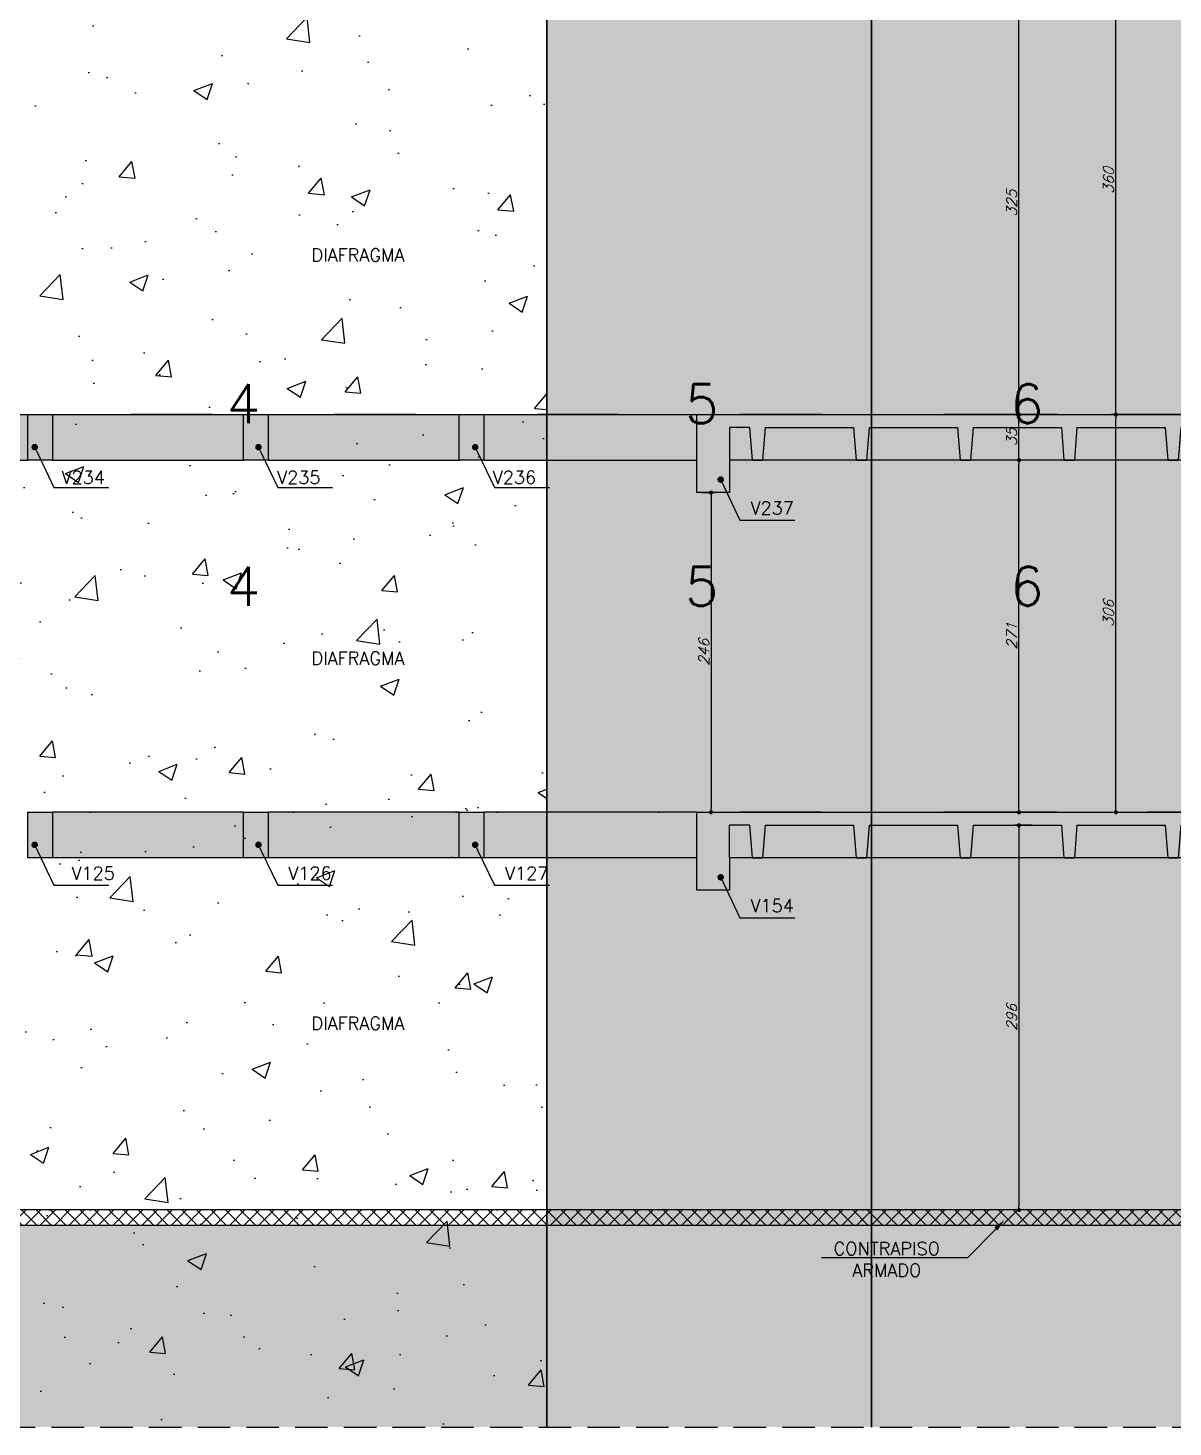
# Model space of a CAD drawing. Header units: millimetres. Extents: x 0 to 8720, y 0 to 4500.
# Drawn here: x 1322 to 2203, y 2375 to 3451 of the extents above; entities that cross this region are included whole.
import ezdxf
from ezdxf import colors
from ezdxf.entities.mleader import LeaderData, LeaderLine
from ezdxf.math import Vec2, Vec3

# ---------------------------------------------------------------- set-up
doc = ezdxf.new("R2010")
doc.units = ezdxf.units.MM
doc.header["$LTSCALE"] = 50
doc.linetypes.add('DASHED', pattern=[0.75, 0.5, -0.25])
doc.linetypes.add('DIVIDE2', pattern=[0.625, 0.25, -0.125, 0, -0.125, 0, -0.125])
for name, color, linetype in [('F-AUX', 2, 'Continuous'), ('F-AUX-DET', 2, 'Continuous'), ('F-AUX-RED', 1, 'Continuous'), ('F-CORTE', 4, 'Continuous'), ('F-COTAS', 106, 'Continuous'), ('F-CPC', 1, 'DASHED'), ('F-EIXOS-DET', 1, 'Continuous'), ('F-FUNDAÇÃO-VISTA', 253, 'Continuous'), ('F-MURETA OBRA', 4, 'Continuous'), ('F-PERFIL VISTA', 252, 'Continuous'), ('F-SOLIDO-CORTE', 71, 'Continuous'), ('F-TEXTO-YELLOW', 2, 'Continuous'), ('F-VISTA', 2, 'Continuous'), ('F-VISTA SÓLIDO', 254, 'Continuous'), ('F-VISTA SÓLIDO 3', 252, 'Continuous')]:
    doc.layers.add(name, color=color, linetype=linetype)
doc.styles.add('CP-TEXT-INCL', font='simplex.shx', dxfattribs={"oblique": 20})
doc.styles.add('MCP', font='simplex.shx')
doc.styles.get("Standard").update_dxf_attribs({"font": 'txt.shx'})
doc.dimstyles.new('CP-COTAS-50', dxfattribs={"dimscale": 0.64, "dimtxt": 12.5, "dimasz": 5, "dimexe": 5, "dimexo": 5, "dimgap": 2.5, "dimtad": 1, "dimdec": 1, "dimdsep": 46, "dimtxsty": 'CP-TEXT-INCL', "dimblk1": 'DOT', "dimblk2": 'DOT', "dimsah": 1, "dimcen": 9, "dimclrd": 256, "dimclre": 256, "dimclrt": 256, "dimadec": 0, "dimazin": 0, "dimtfac": 1, "dimtdec": 1, "dimtmove": 2, "dimatfit": 3, "dimldrblk": 'DOT', "dimfxl": 5, "dimtolj": 1, "dimarcsym": 0})

# ---------------------------------------------------------------- blocks, each defined once
blk = doc.blocks.new('_DOT')
at = {"color": 0, "linetype": 'ByBlock'}
blk.add_line((-0.5, 0), (-1, 0), dxfattribs=at)
at = {"color": 0, "linetype": 'ByBlock', "const_width": 0.5}
blk.add_lwpolyline([(-0.25, 0, 1), (0.25, 0, 1)], format="xyb", close=True, dxfattribs=at)
blk = doc.blocks.new('A$Cba39174f')
at = {"layer": 'F-CORTE'}
for points in [[(11039.1, -4045.2), (11119.1, -4045.2)], [(11039.1, -4055.2), (11041.1, -4080.2), (11049.1, -4080.2)], [(11051.1, -4055.2), (11049.1, -4080.2), (11049.1, -4080.2)], [(11051.1, -4055.2), (11119.1, -4055.2)]]:
    blk.add_lwpolyline(points, dxfattribs=at)
blk = doc.blocks.new('*D29')
at = {"layer": 'F-COTAS', "lineweight": -2, "transparency": 16777216}
for p, q in [((2159.2, 2851.2), (2159.2, 3150.8)), ((2160.5, 3154), (2162.4, 3154)), ((2154.3, 2848), (2162.4, 2848))]:
    blk.add_line(p, q, dxfattribs=at)
at = {"layer": 'F-COTAS', "lineweight": -2, "transparency": 16777216, "xscale": 3.2, "yscale": 3.2, "zscale": 3.2}
for p, rotation in [((2159.2, 3154), 90), ((2159.2, 2848), 270)]:
    blk.add_blockref('_DOT', p, dxfattribs=dict(at, rotation=rotation))
at = {"layer": 'F-COTAS', "transparency": 16777216, "insert": (2153.6, 3001), "char_height": 8, "attachment_point": 5, "rotation": 90, "style": 'CP-TEXT-INCL'}
blk.add_mtext('\\A1;306', dxfattribs=at)
blk = doc.blocks.new('*D30')
at = {"layer": 'F-COTAS', "lineweight": -2, "transparency": 16777216}
for p, q in [((2114.1, 3119), (2081.5, 3119)), ((2084.7, 2851.2), (2084.7, 3115.8)), ((2114.1, 2848), (2081.5, 2848))]:
    blk.add_line(p, q, dxfattribs=at)
at = {"layer": 'F-COTAS', "lineweight": -2, "transparency": 16777216, "xscale": 3.2, "yscale": 3.2, "zscale": 3.2}
for p, rotation in [((2084.7, 3119), 90), ((2084.7, 2848), 270)]:
    blk.add_blockref('_DOT', p, dxfattribs=dict(at, rotation=rotation))
at = {"layer": 'F-COTAS', "transparency": 16777216, "insert": (2079.1, 2983.5), "char_height": 8, "attachment_point": 5, "rotation": 90, "style": 'CP-TEXT-INCL'}
blk.add_mtext('\\A1;271', dxfattribs=at)
blk = doc.blocks.new('*D31')
at = {"layer": 'F-COTAS', "lineweight": -2, "transparency": 16777216}
for p, q in [((2111.5, 3154), (2081.5, 3154)), ((2084.7, 3122.2), (2084.7, 3150.8)), ((2116.1, 3119), (2081.5, 3119))]:
    blk.add_line(p, q, dxfattribs=at)
at = {"layer": 'F-COTAS', "lineweight": -2, "transparency": 16777216, "xscale": 3.2, "yscale": 3.2, "zscale": 3.2}
for p, rotation in [((2084.7, 3154), 90), ((2084.7, 3119), 270)]:
    blk.add_blockref('_DOT', p, dxfattribs=dict(at, rotation=rotation))
at = {"layer": 'F-COTAS', "transparency": 16777216, "insert": (2079.1, 3136.5), "char_height": 8, "attachment_point": 5, "rotation": 90, "style": 'CP-TEXT-INCL'}
blk.add_mtext('\\A1;35', dxfattribs=at)
blk = doc.blocks.new('*D32')
at = {"layer": 'F-COTAS', "lineweight": -2, "transparency": 16777216}
for p, q in [((2186.5, 3514), (2156, 3514)), ((2159.2, 3157.2), (2159.2, 3510.8)), ((2186.5, 3154), (2156, 3154))]:
    blk.add_line(p, q, dxfattribs=at)
at = {"layer": 'F-COTAS', "lineweight": -2, "transparency": 16777216, "xscale": 3.2, "yscale": 3.2, "zscale": 3.2}
for p, rotation in [((2159.2, 3514), 90), ((2159.2, 3154), 270)]:
    blk.add_blockref('_DOT', p, dxfattribs=dict(at, rotation=rotation))
at = {"layer": 'F-COTAS', "transparency": 16777216, "insert": (2153.6, 3334), "char_height": 8, "attachment_point": 5, "rotation": 90, "style": 'CP-TEXT-INCL'}
blk.add_mtext('\\A1;360', dxfattribs=at)
blk = doc.blocks.new('*D34')
at = {"layer": 'F-COTAS', "lineweight": -2, "transparency": 16777216}
for p, q in [((2114.1, 3479), (2081.5, 3479)), ((2084.7, 3157.2), (2084.7, 3475.8)), ((2114.1, 3154), (2081.5, 3154))]:
    blk.add_line(p, q, dxfattribs=at)
at = {"layer": 'F-COTAS', "lineweight": -2, "transparency": 16777216, "xscale": 3.2, "yscale": 3.2, "zscale": 3.2}
for p, rotation in [((2084.7, 3479), 90), ((2084.7, 3154), 270)]:
    blk.add_blockref('_DOT', p, dxfattribs=dict(at, rotation=rotation))
at = {"layer": 'F-COTAS', "transparency": 16777216, "insert": (2079.1, 3316.5), "char_height": 8, "attachment_point": 5, "rotation": 90, "style": 'CP-TEXT-INCL'}
blk.add_mtext('\\A1;325', dxfattribs=at)
blk = doc.blocks.new('*D89')
at = {"layer": 'F-COTAS', "lineweight": -2, "transparency": 16777216}
for p, q in [((1840, 3094), (1850.9, 3094)), ((1847.7, 3090.8), (1847.7, 2851.2)), ((1840, 2848), (1850.9, 2848))]:
    blk.add_line(p, q, dxfattribs=at)
at = {"layer": 'F-COTAS', "lineweight": -2, "transparency": 16777216, "xscale": 3.2, "yscale": 3.2, "zscale": 3.2}
for p, rotation in [((1847.7, 3094), 90), ((1847.7, 2848), 270)]:
    blk.add_blockref('_DOT', p, dxfattribs=dict(at, rotation=rotation))
at = {"layer": 'F-COTAS', "transparency": 16777216, "insert": (1842.1, 2971), "char_height": 8, "attachment_point": 5, "rotation": 90, "style": 'CP-TEXT-INCL'}
blk.add_mtext('\\A1;246', dxfattribs=at)
blk = doc.blocks.new('*D152')
at = {"layer": 'F-COTAS', "lineweight": -2, "transparency": 16777216}
for p, q in [((2094.4, 2838), (2081.5, 2838)), ((2084.7, 2834.8), (2084.7, 2545.2)), ((2094.4, 2542), (2081.5, 2542))]:
    blk.add_line(p, q, dxfattribs=at)
at = {"layer": 'F-COTAS', "lineweight": -2, "transparency": 16777216, "xscale": 3.2, "yscale": 3.2, "zscale": 3.2}
for p, rotation in [((2084.7, 2838), 90), ((2084.7, 2542), 270)]:
    blk.add_blockref('_DOT', p, dxfattribs=dict(at, rotation=rotation))
at = {"layer": 'F-COTAS', "transparency": 16777216, "insert": (2079.1, 2690), "char_height": 8, "attachment_point": 5, "rotation": 90, "style": 'CP-TEXT-INCL'}
blk.add_mtext('\\A1;296', dxfattribs=at)

msp = doc.modelspace()

# ---------------------------------------------------------------- hatches: boundary and pattern name
at = {"layer": 'F-AUX-DET'}
h = msp.add_hatch(dxfattribs=at)
h.set_pattern_fill('ANGLE', color=252)
h.set_pattern_definition([(0, (0, 0), (0, 6.985), [5.08, -1.905]), (90, (0, 0), (-6.985, 4e-16), [5.08, -1.905])])
h.paths.add_polyline_path([(5698.47, 2488.12), (5791.56, 2488.12), (5791.56, 2519.79), (5698.47, 2519.79)], flags=9)
h.paths.add_polyline_path([(1936.37, 2488.12), (2029.46, 2488.12), (2029.46, 2519.79), (1936.37, 2519.79)], flags=9)
h.paths.add_polyline_path([(2659.61, 2488.91), (2768.42, 2488.91), (2768.42, 2520.58), (2659.61, 2520.58)], flags=9)
h.paths.add_polyline_path([(6080.85, 2678.2), (6162.99, 2678.2), (6162.99, 2693.2), (6080.85, 2693.2)], flags=9)
h.paths.add_polyline_path([(6921.04, 2678.2), (7003.19, 2678.2), (7003.19, 2693.2), (6921.04, 2693.2)], flags=9)
h.paths.add_polyline_path([(6905.63, 2793.64), (6945.86, 2793.64), (6945.86, 2808.64), (6905.63, 2808.64)], flags=9)
h.paths.add_polyline_path([(6742.29, 2793.64), (6782.53, 2793.64), (6782.53, 2808.64), (6742.29, 2808.64)], flags=9)
h.paths.add_polyline_path([(6578.96, 2793.64), (6619.2, 2793.64), (6619.2, 2808.64), (6578.96, 2808.64)], flags=9)
h.paths.add_polyline_path([(6400.48, 2768.64), (6440.72, 2768.64), (6440.72, 2783.64), (6400.48, 2783.64)], flags=9)
h.paths.add_polyline_path([(6088.97, 2793.64), (6129.21, 2793.64), (6129.21, 2808.64), (6088.97, 2808.64)], flags=9)
h.paths.add_polyline_path([(6252.3, 2793.64), (6289.68, 2793.64), (6289.68, 2808.64), (6252.3, 2808.64)], flags=9)
h.paths.add_polyline_path([(5876.98, 2768.64), (5917.22, 2768.64), (5917.22, 2783.64), (5876.98, 2783.64)], flags=9)
h.paths.add_polyline_path([(5598.87, 2793.64), (5639.11, 2793.64), (5639.11, 2808.64), (5598.87, 2808.64)], flags=9)
h.paths.add_polyline_path([(5762.3, 2793.64), (5802.54, 2793.64), (5802.54, 2808.64), (5762.3, 2808.64)], flags=9)
h.paths.add_polyline_path([(5435.64, 2793.64), (5476.36, 2793.64), (5476.36, 2808.64), (5435.64, 2808.64)], flags=9)
h.paths.add_polyline_path([(5272.31, 2793.64), (5312.55, 2793.64), (5312.55, 2808.64), (5272.31, 2808.64)], flags=9)
h.paths.add_polyline_path([(5108.98, 2768.64), (5146.36, 2768.64), (5146.36, 2783.64), (5108.98, 2783.64)], flags=9)
h = msp.add_hatch(dxfattribs=at)
h.set_pattern_fill('EARTH', color=252, scale=5, angle=45)
h.set_pattern_definition([(45, (140, -3746.03), (0, 44.90128), [31.75, -31.75]), (45, (131.58, -3737.61), (0, 44.90128), [31.75, -31.75]), (45, (123.162, -3729.19), (0, 44.90128), [31.75, -31.75]), (135, (123.162, -3723.58), (-44.90128, 0), [31.75, -31.75]), (135, (131.58, -3715.16), (-44.90128, 0), [31.75, -31.75]), (135, (140, -3706.74), (-44.90128, 0), [31.75, -31.75])])
edge = h.paths.add_edge_path(flags=17)
edge.add_arc((3056.46, 2474.7), 10.99, 305, 415)
edge.add_arc((3053.46, 2496.98), 16.21, 305, 415)
edge.add_arc((3055.13, 2521.16), 13.3, 305, 401.62752)
edge.add_line((3065.08, 2529.99), (2969.98, 2529.99))
edge.add_line((2969.98, 2529.99), (2969.98, 2494.99))
edge.add_line((2969.98, 2494.99), (2950.98, 2494.99))
edge.add_line((2950.98, 2494.99), (2950.98, 2529.99))
edge.add_line((2950.98, 2529.99), (2829.01, 2529.99))
edge.add_arc((2839.24, 2524.12), 11.8, 150.11954, 235)
edge.add_arc((2837.88, 2506.73), 9.43, 125, 235)
edge.add_arc((2838.65, 2490.17), 10.78, 125, 235)
edge.add_arc((2841.56, 2468.35), 15.85, 125, 235)
edge.add_arc((2838.15, 2447.25), 9.91, 125, 235)
edge.add_arc((2841.75, 2425.89), 16.17, 125, 235)
edge.add_arc((2841.95, 2418.06), 10.92, 209.70053, 319.70053)
edge.add_arc((2861.33, 2418.73), 13.49, 215, 325)
edge.add_arc((2884.6, 2419.56), 14.92, 215, 325)
edge.add_arc((2907.77, 2418.65), 13.35, 215, 325)
edge.add_arc((2930.56, 2419.3), 14.47, 215, 325)
edge.add_arc((2952.34, 2417.95), 12.12, 215, 325)
edge.add_arc((2969.57, 2416.11), 8.92, 215, 325)
edge.add_arc((2985.02, 2416.69), 9.93, 215, 325)
edge.add_arc((2999.87, 2415.7), 8.2, 215, 325)
edge.add_arc((3017.76, 2418.82), 13.64, 215, 325)
edge.add_arc((3039.32, 2418.27), 12.68, 215, 325)
edge.add_arc((3052.32, 2421.16), 10.49, 255.57323, 365.57323)
edge.add_arc((3057.49, 2429.7), 9.19, 305, 415)
edge.add_arc((3058.03, 2443.99), 8.25, 305, 415)
edge.add_arc((3057.53, 2458.22), 9.13, 305, 415)
h.paths.add_polyline_path([(5698.47, 2488.12), (5791.56, 2488.12), (5791.56, 2519.79), (5698.47, 2519.79)], flags=16)
h.paths.add_polyline_path([(1936.37, 2488.12), (2029.46, 2488.12), (2029.46, 2519.79), (1936.37, 2519.79)], flags=16)
h.paths.add_polyline_path([(2659.61, 2488.91), (2768.42, 2488.91), (2768.42, 2520.58), (2659.61, 2520.58)], flags=16)
h.paths.add_polyline_path([(2887.82, 2481.9), (2916.15, 2481.9), (2916.15, 2496.9), (2887.82, 2496.9)], flags=16)
h.paths.add_polyline_path([(4134.28, 2521.99), (4163.28, 2521.99), (4163.28, 2481.99), (4134.28, 2481.99)], flags=16)
edge = h.paths.add_edge_path()
edge.add_line((7020.78, 2529.99), (3065.08, 2529.99))
edge.add_arc((3055.13, 2521.16), 13.3, -55, 41.62752, ccw=False)
edge.add_arc((3053.46, 2496.98), 16.21, -55, 55, ccw=False)
edge.add_arc((3056.46, 2474.7), 10.99, -55, 55, ccw=False)
edge.add_arc((3057.53, 2458.22), 9.13, -55, 55, ccw=False)
edge.add_arc((3058.03, 2443.99), 8.25, -55, 55, ccw=False)
edge.add_arc((3057.49, 2429.7), 9.19, -55, 55, ccw=False)
edge.add_arc((3052.32, 2421.16), 10.49, -104.42677, 5.57323, ccw=False)
edge.add_arc((3039.32, 2418.27), 12.68, 215, 325, ccw=False)
edge.add_arc((3017.76, 2418.82), 13.64, 215, 325, ccw=False)
edge.add_arc((2999.87, 2415.7), 8.2, 215, 325, ccw=False)
edge.add_arc((2985.02, 2416.69), 9.93, 215, 325, ccw=False)
edge.add_arc((2969.57, 2416.11), 8.92, 215, 325, ccw=False)
edge.add_arc((2952.34, 2417.95), 12.12, 215, 325, ccw=False)
edge.add_arc((2930.56, 2419.3), 14.47, 215, 325, ccw=False)
edge.add_arc((2907.77, 2418.65), 13.35, 215, 325, ccw=False)
edge.add_arc((2884.6, 2419.56), 14.92, 215, 325, ccw=False)
edge.add_arc((2861.33, 2418.73), 13.49, 215, 325, ccw=False)
edge.add_arc((2841.95, 2418.06), 10.92, 209.70053, 319.70053, ccw=False)
edge.add_arc((2841.75, 2425.89), 16.17, 125, 235, ccw=False)
edge.add_arc((2838.15, 2447.25), 9.91, 125, 235, ccw=False)
edge.add_arc((2841.56, 2468.35), 15.85, 125, 235, ccw=False)
edge.add_arc((2838.65, 2490.17), 10.78, 125, 235, ccw=False)
edge.add_arc((2837.88, 2506.73), 9.43, 125, 235, ccw=False)
edge.add_arc((2839.24, 2524.12), 11.8, 150.11954, 235, ccw=False)
edge.add_line((2829.01, 2529.99), (429.84, 2529.99))
edge.add_line((429.84, 2529.99), (429.84, 2374.99))
edge.add_line((429.84, 2374.99), (7020.78, 2374.99))
edge.add_line((7020.78, 2374.99), (7020.78, 2529.99))
at = {"layer": 'F-AUX-RED'}
h = msp.add_hatch(dxfattribs=at)
h.set_pattern_fill('ANSI37', color=256, scale=2.5)
h.set_pattern_definition([(45, (140, -3746.029), (-5.61266, 5.61266), []), (135, (140, -3746.029), (-5.61266, -5.61266), [])])
h.paths.add_polyline_path([(2950.98, 2541.99), (2750.28, 2541.99), (486.8, 2541.99), (486.8, 2529.99), (2950.98, 2529.99)])
at = {"layer": 'F-PERFIL VISTA', "ltscale": 2}
h = msp.add_hatch(dxfattribs=at)
h.set_pattern_fill('AR-CONC', color=256, scale=0.8)
h.paths.add_polyline_path([(1971.28, 3949.99), (1971.28, 3903.68), (1971.28, 3839.99)])
h.paths.add_polyline_path([(1971.28, 3673.99), (1721.28, 3673.99), (1721.28, 2374.99), (1971.28, 2374.99)])
h.paths.add_polyline_path([(2221.28, 3929.99), (1971.28, 3929.99), (1971.28, 3839.99), (1971.28, 2374.99), (2221.28, 2374.99)])
h.paths.add_polyline_path([(2971.28, 3959.99), (1971.28, 3959.99), (1971.28, 3929.99), (2221.28, 3929.99), (2971.28, 3929.99)])
h.paths.add_polyline_path([(2471.28, 3929.99), (2221.28, 3929.99), (2221.28, 2374.99), (2471.28, 2374.99)])
h.paths.add_polyline_path([(2721.28, 3929.99), (2471.28, 3929.99), (2471.28, 2374.99), (2721.28, 2374.99)])
h.paths.add_polyline_path([(2971.28, 3929.99), (2721.28, 3929.99), (2721.28, 2374.99), (2971.28, 2374.99)])
h.paths.add_polyline_path([(3971.28, 3981.99), (3221.28, 3981.99), (3221.28, 3971.99), (2971.28, 3971.99), (3971.28, 3967.99)])
h.paths.add_polyline_path([(3221.28, 3967.99), (2971.28, 3971.99), (2971.28, 3929.99), (2971.28, 2374.99), (3221.28, 2374.99)])
h.paths.add_polyline_path([(3471.28, 3967.99), (3221.28, 3967.99), (3221.28, 2374.99), (3471.28, 2374.99)])
h.paths.add_polyline_path([(3721.28, 3967.99), (3471.28, 3967.99), (3471.28, 2374.99), (3721.28, 2374.99)])
h.paths.add_polyline_path([(3971.28, 3967.99), (3721.28, 3967.99), (3721.28, 2374.99), (3971.28, 2374.99)])
h.paths.add_polyline_path([(5202.28, 3238.99), (4952.28, 3238.99), (4952.28, 2374.99), (5202.28, 2374.99)])
h.paths.add_polyline_path([(5452.28, 4131.99), (5202.28, 4131.99), (5202.28, 2374.99), (5452.28, 2374.99)])
h.paths.add_polyline_path([(5720.28, 4131.99), (5452.28, 4131.99), (5452.28, 2374.99), (5720.28, 2374.99)])
h.paths.add_polyline_path([(5970.28, 3733.99), (5720.28, 3733.99), (5720.28, 2374.99), (5970.28, 2374.99)])
h.paths.add_polyline_path([(6481.28, 3733.99), (6220.28, 3733.99), (6220.28, 2374.99), (6481.28, 2374.99)])
h.paths.add_polyline_path([(6220.28, 4131.99), (5970.28, 4131.99), (5970.28, 3733.99), (6220.28, 3733.99)])
h.paths.add_polyline_path([(6220.28, 3733.99), (5970.28, 3733.99), (5970.28, 2374.99), (6220.28, 2374.99)])
h.paths.add_polyline_path([(6731.28, 4278), (6481.28, 4278), (6481.28, 3733.99), (6731.28, 3733.99)])
h = msp.add_hatch(dxfattribs=at)
h.set_pattern_fill('AR-CONC', color=256, scale=0.8)
h.paths.add_polyline_path([(1721.28, 3673.99), (1246.28, 3673.99), (1246.28, 2374.99), (1721.28, 2374.99)])
h.paths.add_polyline_path([(1721.28, 3848.99), (1246.28, 3848.99), (1246.28, 3799.99), (1246.28, 3673.99), (1721.28, 3673.99)])
at = {"layer": 'F-SOLIDO-CORTE'}
h = msp.add_hatch(color=256, dxfattribs=at)
h.dxf.hatch_style = 1
h.paths.add_polyline_path([(5081.28, 3218.96), (5264.28, 3237.26), (5815.28, 3347.33), (5815.28, 3314), (5875.28, 3314), (5875.28, 3317.79), (5875.28, 3359.31), (6090.28, 3402.26), (6287.63, 3421.99), (6326.28, 3421.99), (6326.28, 3382), (6386.28, 3382), (6386.28, 3385.46), (6386.28, 3421.99), (6872.28, 3421.99), (6872.28, 3441.99), (6286.63, 3441.99), (6087.32, 3422.06), (5261.32, 3257.06), (5060.63, 3236.99), (5052.28, 3236.99), (5037.73, 3236.99), (4967.61, 3236.99), (4486.39, 3236.99), (4469.78, 3236.99), (4469.78, 3235.91), (4281.32, 3217.06), (2501.82, 2861.06), (2459.78, 2856.86), (2459.78, 2847.99), (2357.28, 2847.99), (2277.28, 2847.99), (2197.28, 2847.99), (2117.28, 2847.99), (2037.28, 2847.99), (1957.28, 2847.99), (1877.28, 2847.99), (1861.78, 2847.99), (1836.78, 2847.99), (1836.78, 2825.86), (1836.78, 2787.99), (1852.56, 2787.99), (1861.78, 2787.99), (1861.78, 2812.99), (1861.78, 2837.99), (1877.28, 2837.99), (1879.28, 2812.99), (1887.28, 2812.99), (1889.28, 2837.99), (1957.28, 2837.99), (1959.28, 2812.99), (1967.28, 2812.99), (1969.28, 2837.99), (2037.28, 2837.99), (2039.28, 2812.99), (2047.28, 2812.99), (2049.28, 2837.99), (2117.28, 2837.99), (2119.28, 2812.99), (2127.28, 2812.99), (2129.28, 2837.99), (2197.28, 2837.99), (2199.28, 2812.99), (2207.28, 2812.99), (2209.28, 2837.99), (2277.28, 2837.99), (2279.28, 2812.99), (2287.28, 2812.99), (2289.28, 2837.99), (2357.28, 2837.99), (2359.28, 2812.99), (2367.28, 2812.99), (2369.28, 2837.99), (2437.28, 2837.99), (2439.28, 2812.99), (2447.28, 2812.99), (2449.28, 2837.99), (2459.78, 2837.99), (2459.78, 2812.99), (2489.78, 2812.99), (2489.78, 2817.41), (2489.78, 2844.78), (2504.04, 2846.21), (4283.54, 3202.21), (4469.78, 3220.83), (4469.78, 3196.99), (4488.78, 3196.99), (4488.78, 3202.04), (4488.78, 3216.99), (4967.61, 3216.99), (5037.73, 3216.99), (5052.28, 3216.99), (5052.28, 3093.99), (5081.28, 3093.99), (5081.28, 3103.03)])
h = msp.add_hatch(color=256, dxfattribs=at)
h.dxf.hatch_style = 1
h.paths.add_polyline_path([(1340.83, 3118.99), (1333.82, 3118.99), (1321.83, 3118.99), (1321.83, 3141.08), (1321.83, 3153.99), (1333.82, 3153.99), (1340.83, 3153.99), (1340.83, 3131.91)])
h = msp.add_hatch(color=256, dxfattribs=at)
h.dxf.hatch_style = 1
h.paths.add_polyline_path([(1506.78, 3118.99), (1499.77, 3118.99), (1487.78, 3118.99), (1487.78, 3141.08), (1487.78, 3153.99), (1499.77, 3153.99), (1506.78, 3153.99), (1506.78, 3131.91)])
h = msp.add_hatch(color=256, dxfattribs=at)
h.dxf.hatch_style = 1
h.paths.add_polyline_path([(1672.78, 3118.99), (1665.77, 3118.99), (1653.78, 3118.99), (1653.78, 3141.08), (1653.78, 3153.99), (1665.77, 3153.99), (1672.78, 3153.99), (1672.78, 3131.91)])
h = msp.add_hatch(color=256, dxfattribs=at)
h.dxf.hatch_style = 1
h.paths.add_polyline_path([(2530.78, 3153.99), (2357.28, 3153.99), (2277.28, 3153.99), (2197.28, 3153.99), (2117.28, 3153.99), (2037.28, 3153.99), (1957.28, 3153.99), (1877.28, 3153.99), (1836.78, 3153.99), (1836.78, 3093.99), (1861.78, 3093.99), (1861.78, 3143.99), (1877.28, 3143.99), (1879.28, 3118.99), (1887.28, 3118.99), (1889.28, 3143.99), (1957.28, 3143.99), (1959.28, 3118.99), (1967.28, 3118.99), (1969.28, 3143.99), (2037.28, 3143.99), (2039.28, 3118.99), (2047.28, 3118.99), (2049.28, 3143.99), (2117.28, 3143.99), (2119.28, 3118.99), (2127.28, 3118.99), (2129.28, 3143.99), (2197.28, 3143.99), (2199.28, 3118.99), (2207.28, 3118.99), (2209.28, 3143.99), (2277.28, 3143.99), (2279.28, 3118.99), (2287.28, 3118.99), (2289.28, 3143.99), (2357.28, 3143.99), (2359.28, 3118.99), (2367.28, 3118.99), (2369.28, 3143.99), (2437.28, 3143.99), (2439.28, 3118.99), (2447.28, 3118.99), (2449.28, 3143.99), (2459.78, 3143.99), (2459.78, 3118.99), (2530.78, 3118.99)])
h = msp.add_hatch(color=256, dxfattribs=at)
h.dxf.hatch_style = 1
h.paths.add_polyline_path([(1340.83, 2812.99), (1333.82, 2812.99), (1321.83, 2812.99), (1321.83, 2835.08), (1321.83, 2847.99), (1333.82, 2847.99), (1340.83, 2847.99), (1340.83, 2825.91)])
h = msp.add_hatch(color=256, dxfattribs=at)
h.dxf.hatch_style = 1
h.paths.add_polyline_path([(1506.78, 2812.99), (1499.77, 2812.99), (1487.78, 2812.99), (1487.78, 2835.08), (1487.78, 2847.99), (1499.77, 2847.99), (1506.78, 2847.99), (1506.78, 2825.91)])
h = msp.add_hatch(color=256, dxfattribs=at)
h.dxf.hatch_style = 1
h.paths.add_polyline_path([(1672.78, 2812.99), (1665.77, 2812.99), (1653.78, 2812.99), (1653.78, 2835.08), (1653.78, 2847.99), (1665.77, 2847.99), (1672.78, 2847.99), (1672.78, 2825.91)])
at = {"layer": 'F-VISTA SÓLIDO'}
h = msp.add_hatch(color=254, dxfattribs=at)
h.dxf.hatch_style = 1
h.paths.add_polyline_path([(1321.83, 3153.99), (1175.83, 3153.99), (1175.83, 3131.91), (1175.83, 3118.99), (1321.83, 3118.99), (1321.83, 3141.08)])
h = msp.add_hatch(color=254, dxfattribs=at)
h.dxf.hatch_style = 1
h.paths.add_polyline_path([(1487.78, 3153.99), (1340.83, 3153.99), (1340.83, 3131.91), (1340.83, 3118.99), (1487.78, 3118.99), (1487.78, 3141.08)])
h = msp.add_hatch(color=254, dxfattribs=at)
h.dxf.hatch_style = 1
h.paths.add_polyline_path([(1653.78, 3141.08), (1653.78, 3153.99), (1506.78, 3153.99), (1506.78, 3131.91), (1506.78, 3118.99), (1653.78, 3118.99)])
h = msp.add_hatch(color=256, dxfattribs=at)
h.dxf.hatch_style = 1
h.paths.add_polyline_path([(1836.78, 3153.99), (1672.78, 3153.99), (1672.78, 3131.91), (1672.78, 3118.99), (1691.54, 3118.99), (1836.78, 3118.99)])
h = msp.add_hatch(color=256, dxfattribs=at)
h.dxf.hatch_style = 1
h.paths.add_polyline_path([(1487.78, 2835.08), (1487.78, 2847.99), (1477.28, 2847.99), (1340.83, 2847.99), (1340.83, 2825.91), (1340.83, 2812.99), (1356.44, 2812.99), (1477.28, 2812.99), (1481.58, 2812.99), (1487.78, 2812.99)])
h = msp.add_hatch(color=256, dxfattribs=at)
h.dxf.hatch_style = 1
h.paths.add_polyline_path([(1653.78, 2835.08), (1653.78, 2847.99), (1517.28, 2847.99), (1506.78, 2847.99), (1506.78, 2825.91), (1506.78, 2812.99), (1517.28, 2812.99), (1532.9, 2812.99), (1653.78, 2812.99)])
h = msp.add_hatch(color=256, dxfattribs=at)
h.dxf.hatch_style = 1
h.paths.add_polyline_path([(1836.78, 2825.86), (1836.78, 2847.99), (1672.78, 2847.99), (1672.78, 2825.91), (1672.78, 2812.99), (1691.54, 2812.99), (1836.78, 2812.99)])
at = {"layer": 'F-VISTA SÓLIDO 3'}
h = msp.add_hatch(color=256, dxfattribs=at)
h.dxf.hatch_style = 1
h.paths.add_polyline_path([(1877.28, 3143.99), (1861.78, 3143.99), (1861.78, 3118.99), (1879.28, 3118.99)])
h = msp.add_hatch(color=256, dxfattribs=at)
h.dxf.hatch_style = 1
h.paths.add_polyline_path([(1957.28, 3143.99), (1889.28, 3143.99), (1887.28, 3118.99), (1959.28, 3118.99)])
h = msp.add_hatch(color=256, dxfattribs=at)
h.dxf.hatch_style = 1
h.paths.add_polyline_path([(2037.28, 3143.99), (1969.28, 3143.99), (1967.28, 3118.99), (2039.28, 3118.99)])
h = msp.add_hatch(color=256, dxfattribs=at)
h.dxf.hatch_style = 1
h.paths.add_polyline_path([(2117.28, 3143.99), (2049.28, 3143.99), (2047.28, 3118.99), (2119.28, 3118.99)])
h = msp.add_hatch(color=256, dxfattribs=at)
h.dxf.hatch_style = 1
h.paths.add_polyline_path([(2197.28, 3143.99), (2129.28, 3143.99), (2127.28, 3118.99), (2199.28, 3118.99)])
h = msp.add_hatch(color=256, dxfattribs=at)
h.dxf.hatch_style = 1
h.paths.add_polyline_path([(1877.28, 2837.99), (1861.78, 2837.99), (1861.78, 2812.99), (1879.28, 2812.99)])
h = msp.add_hatch(color=256, dxfattribs=at)
h.dxf.hatch_style = 1
h.paths.add_polyline_path([(1957.28, 2837.99), (1889.28, 2837.99), (1887.28, 2812.99), (1959.28, 2812.99)])
h = msp.add_hatch(color=256, dxfattribs=at)
h.dxf.hatch_style = 1
h.paths.add_polyline_path([(2037.28, 2837.99), (1969.28, 2837.99), (1967.28, 2812.99), (2039.28, 2812.99)])
h = msp.add_hatch(color=256, dxfattribs=at)
h.dxf.hatch_style = 1
h.paths.add_polyline_path([(2117.28, 2837.99), (2049.28, 2837.99), (2047.28, 2812.99), (2119.28, 2812.99)])
h = msp.add_hatch(color=256, dxfattribs=at)
h.dxf.hatch_style = 1
h.paths.add_polyline_path([(2197.28, 2837.99), (2129.28, 2837.99), (2127.28, 2812.99), (2199.28, 2812.99)])

# ---------------------------------------------------------------- linework, layer by layer
at = {"layer": 'F-AUX', "color": 1, "linetype": 'DASHED'}
msp.add_lwpolyline([(7095.78, 2374.99), (7095.78, 4420), (365, 4420), (365, 2374.99)], close=True, dxfattribs=at)
at = {"layer": 'F-AUX-RED'}
for points in [[(2750.28, 2541.99), (486.8, 2541.99)], [(2950.98, 2529.99), (486.8, 2529.99)]]:
    msp.add_lwpolyline(points, dxfattribs=at)
at = {"layer": 'F-CORTE'}
for points in [[(1340.83, 3118.99), (1333.82, 3118.99), (1321.83, 3118.99), (1321.83, 3141.08), (1321.83, 3153.99), (1333.82, 3153.99), (1340.83, 3153.99), (1340.83, 3131.91)], [(1506.78, 3118.99), (1499.77, 3118.99), (1487.78, 3118.99), (1487.78, 3141.08), (1487.78, 3153.99), (1499.77, 3153.99), (1506.78, 3153.99), (1506.78, 3131.91)], [(1672.78, 3118.99), (1665.77, 3118.99), (1653.78, 3118.99), (1653.78, 3141.08), (1653.78, 3153.99), (1665.77, 3153.99), (1672.78, 3153.99), (1672.78, 3131.91)], [(1340.83, 2812.99), (1333.82, 2812.99), (1321.83, 2812.99), (1321.83, 2835.08), (1321.83, 2847.99), (1333.82, 2847.99), (1340.83, 2847.99), (1340.83, 2825.91)], [(1506.78, 2812.99), (1499.77, 2812.99), (1487.78, 2812.99), (1487.78, 2835.08), (1487.78, 2847.99), (1499.77, 2847.99), (1506.78, 2847.99), (1506.78, 2825.91)], [(1672.78, 2812.99), (1665.77, 2812.99), (1653.78, 2812.99), (1653.78, 2835.08), (1653.78, 2847.99), (1665.77, 2847.99), (1672.78, 2847.99), (1672.78, 2825.91)]]:
    msp.add_lwpolyline(points, close=True, dxfattribs=at)
for points in [[(1861.78, 3143.99), (1861.78, 3093.99), (1836.78, 3093.99), (1836.78, 3153.99), (1877.28, 3153.99)], [(1877.28, 3143.99), (1861.78, 3143.99)], [(1887.28, 3118.99), (1879.28, 3118.99)], [(1967.28, 3118.99), (1961.84, 3118.99), (1959.28, 3118.99)], [(1861.78, 2812.99), (1861.78, 2787.99), (1852.56, 2787.99), (1836.78, 2787.99), (1836.78, 2825.86), (1836.78, 2847.99), (1861.78, 2847.99), (1861.78, 2847.99), (1861.78, 2847.99), (1861.78, 2847.99), (1861.78, 2847.99), (1861.78, 2847.99), (1861.78, 2847.99), (1877.28, 2847.99)], [(1877.28, 2837.99), (1861.78, 2837.99)], [(1861.78, 2812.99), (1861.78, 2837.99)], [(1887.28, 2812.99), (1879.28, 2812.99)], [(1967.28, 2812.99), (1961.84, 2812.99), (1959.28, 2812.99)]]:
    msp.add_lwpolyline(points, dxfattribs=at)
at = {"layer": 'F-CPC'}
for p, q in [((1971.28, 2374.99), (1971.28, 3959.99)), ((1721.28, 2374.99), (1721.28, 3848.99))]:
    msp.add_line(p, q, dxfattribs=at)
at = {"layer": 'F-EIXOS-DET', "color": 1, "linetype": 'DIVIDE2', "ltscale": 5}
for p, q in [((7095.78, 3153.99), (365, 3153.99)), ((7095.78, 2847.99), (365, 2847.99)), ((7095.78, 2541.99), (365, 2541.99))]:
    msp.add_line(p, q, dxfattribs=at)
at = {"layer": 'F-FUNDAÇÃO-VISTA'}
for p, q in [((1721.28, 2374.99), (1721.28, 3839.99)), ((1971.28, 2374.99), (1971.28, 3839.99)), ((1721.28, 2374.99), (1721.28, 3673.99)), ((1971.28, 2374.99), (1971.28, 3673.99))]:
    msp.add_line(p, q, dxfattribs=at)
at = {"layer": 'F-MURETA OBRA'}
for points in [[(1971.28, 4019.99), (1971.28, 2374.99)], [(1721.28, 3968.99), (1721.28, 2374.99)]]:
    msp.add_lwpolyline(points, dxfattribs=at)
at = {"layer": 'F-VISTA', "linetype": 'Continuous'}
for p, q in [((1477.28, 2847.99), (1340.83, 2847.99)), ((1487.78, 2847.99), (1477.28, 2847.99)), ((1517.28, 2847.99), (1506.78, 2847.99)), ((1653.78, 2847.99), (1517.28, 2847.99)), ((1836.78, 2847.99), (1672.78, 2847.99)), ((1356.44, 2812.99), (1340.83, 2812.99)), ((1477.28, 2812.99), (1356.44, 2812.99)), ((1481.58, 2812.99), (1477.28, 2812.99)), ((1487.78, 2812.99), (1481.58, 2812.99)), ((1517.28, 2812.99), (1506.78, 2812.99)), ((1532.9, 2812.99), (1517.28, 2812.99)), ((1653.78, 2812.99), (1532.9, 2812.99)), ((1691.54, 2812.99), (1672.78, 2812.99)), ((1836.78, 2812.99), (1691.54, 2812.99))]:
    msp.add_line(p, q, dxfattribs=at)
at = {"layer": 'F-VISTA'}
for points in [[(1175.83, 3153.99), (1321.83, 3153.99)], [(1340.83, 3153.99), (1487.78, 3153.99)], [(1506.78, 3153.99), (1653.78, 3153.99)], [(1672.78, 3153.99), (1836.78, 3153.99)], [(1175.83, 3118.99), (1321.83, 3118.99)], [(1340.83, 3118.99), (1487.78, 3118.99)], [(1506.78, 3118.99), (1653.78, 3118.99)], [(1672.78, 3118.99), (1836.78, 3118.99)], [(2459.78, 3118.99), (1861.78, 3118.99)], [(2459.78, 2812.99), (1861.78, 2812.99)]]:
    msp.add_lwpolyline(points, dxfattribs=at)

# ---------------------------------------------------------------- block references
at = {"layer": 'F-CORTE'}
for p in [(-9161.77, 7199.2), (-9081.77, 7199.2), (-9001.77, 7199.2), (-8921.77, 7199.2), (-8841.77, 7199.2), (-9161.77, 6893.2), (-9081.77, 6893.2), (-9001.77, 6893.2), (-8921.77, 6893.2), (-8841.77, 6893.2)]:
    msp.add_blockref('A$Cba39174f', p, dxfattribs=at)

# ---------------------------------------------------------------- texts
at = {"layer": 'F-CPC', "char_height": 30, "attachment_point": 1}
for s, insert in [('4', (1474.77, 3177.35)), ('5', (1827.8, 3177.35)), ('6', (2077.8, 3177.35))]:
    msp.add_mtext_dynamic_manual_height_columns(s, width=540.7942, gutter_width=12.5, heights=[0], dxfattribs=dict(at, insert=insert))
at = {"layer": 'F-MURETA OBRA', "char_height": 30, "attachment_point": 1}
for s, insert in [('4', (1474.77, 3036.99)), ('5', (1827.8, 3036.99)), ('6', (2077.8, 3036.99))]:
    msp.add_mtext_dynamic_manual_height_columns(s, width=540.7942, gutter_width=12.5, heights=[0], dxfattribs=dict(at, insert=insert))
at = {"layer": 'F-TEXTO-YELLOW', "style": 'MCP'}
for s, p in [('DIAFRAGMA', (1540.04, 3271.83)), ('V234', (1347.66, 3100.65)), ('V235', (1513.61, 3100.65)), ('V236', (1679.61, 3100.65)), ('V237', (1878, 3077.14)), ('DIAFRAGMA', (1540.04, 2961.58)), ('V125', (1355.31, 2796.14)), ('V126', (1522.16, 2796.14)), ('V127', (1689, 2796.14)), ('V154', (1878, 2771.14)), ('DIAFRAGMA', (1540.04, 2680.7))]:
    msp.add_text(s, height=10, dxfattribs=at).set_placement(p)
at = {"layer": 'F-TEXTO-YELLOW', "insert": (1982.92, 2503.95), "char_height": 10, "attachment_point": 5, "style": 'MCP'}
msp.add_mtext_dynamic_manual_height_columns('CONTRAPISO ARMADO', width=110.244, gutter_width=12.5, heights=[0], dxfattribs=at)

# ---------------------------------------------------------------- dimensions: what is measured, and where the dimension line sits
at = {"layer": 'F-COTAS'}
for base, p1, p2, picture, middle in [((2159.24, 3514), (2189.66, 3153.99), (2189.66, 3514), '*D32', (2153.64, 3334)), ((2084.66, 3478.99), (2117.28, 3153.99), (2117.28, 3478.99), '*D34', (2079.06, 3316.49)), ((2084.66, 3153.99), (2119.28, 3118.99), (2114.69, 3153.99), '*D31', (2079.06, 3136.49)), ((2159.24, 3153.99), (2151.13, 2847.99), (2157.28, 3153.99), '*D29', (2153.64, 3000.99)), ((2084.66, 3118.99), (2117.28, 2847.99), (2117.28, 3118.99), '*D30', (2079.06, 2983.49)), ((1847.7, 2847.99), (1836.78, 3093.99), (1836.78, 2847.99), '*D89', (1842.1, 2970.99)), ((2084.66, 2541.99), (2097.65, 2837.99), (2097.65, 2541.99), '*D152', (2079.06, 2689.99))]:
    dim = msp.add_linear_dim(base=base, p1=p1, p2=p2, angle=90, dimstyle='CP-COTAS-50', dxfattribs=at)
    dim.commit()
    dim.dimension.update_dxf_attribs({"geometry": picture, "text_midpoint": middle})

# ---------------------------------------------------------------- leaders
at = {"layer": 'F-AUX-RED'}
ml = msp.add_multileader_mtext('Standard', dxfattribs=at)
ml.set_content('', color=256)
ml.set_leader_properties()
ml.set_arrow_properties(name='DOT')
ml.build(insert=Vec2(0, 0))
ml.multileader.update_dxf_attribs({"text_right_attachment_type": 6, "text_top_attachment_type": 0, "text_bottom_attachment_type": 0, "dogleg_length": 0.36, "arrow_head_size": 5})
ctx = ml.context
ctx.base_point, ctx.char_height, ctx.arrow_head_size, ctx.landing_gap_size, ctx.plane_origin = Vec3(1384.11, 3097.88), 0.18, 5, 0.09, Vec3(1326.99, 3128.98)
ctx.right_attachment = 6
notes = []
notes.append((ctx, [(0, (1, 1, 0), (1341.84, 3097.88), (1, 0), 42.26, [(0, [(1326.99, 3128.98)], 256, [])])]))
ctx.mtext.insert, ctx.mtext.flow_direction = Vec3(1384.2, 3097.97), 5
ml = msp.add_multileader_mtext('Standard', dxfattribs=at)
ml.set_content('', color=256)
ml.set_leader_properties()
ml.set_arrow_properties(name='DOT')
ml.build(insert=Vec2(0, 0))
ml.multileader.update_dxf_attribs({"text_right_attachment_type": 6, "text_top_attachment_type": 0, "text_bottom_attachment_type": 0, "dogleg_length": 0.36, "arrow_head_size": 5})
ctx = ml.context
ctx.base_point, ctx.char_height, ctx.arrow_head_size, ctx.landing_gap_size, ctx.plane_origin = Vec3(1556.36, 3097.88), 0.18, 5, 0.09, Vec3(1499.24, 3128.98)
ctx.right_attachment = 6
notes.append((ctx, [(0, (1, 1, 0), (1514.09, 3097.88), (1, 0), 42.26, [(0, [(1499.24, 3128.98)], 256, [])])]))
ctx.mtext.insert, ctx.mtext.flow_direction = Vec3(1556.45, 3097.97), 5
ml = msp.add_multileader_mtext('Standard', dxfattribs=at)
ml.set_content('', color=256)
ml.set_leader_properties()
ml.set_arrow_properties(name='DOT')
ml.build(insert=Vec2(0, 0))
ml.multileader.update_dxf_attribs({"text_right_attachment_type": 6, "text_top_attachment_type": 0, "text_bottom_attachment_type": 0, "dogleg_length": 0.36, "arrow_head_size": 5})
ctx = ml.context
ctx.base_point, ctx.char_height, ctx.arrow_head_size, ctx.landing_gap_size, ctx.plane_origin = Vec3(1723.2, 3097.88), 0.18, 5, 0.09, Vec3(1666.09, 3128.98)
ctx.right_attachment = 6
notes.append((ctx, [(0, (1, 1, 0), (1680.94, 3097.88), (1, 0), 42.26, [(0, [(1666.09, 3128.98)], 256, [])])]))
ctx.mtext.insert, ctx.mtext.flow_direction = Vec3(1723.29, 3097.97), 5
ml = msp.add_multileader_mtext('Standard', dxfattribs=at)
ml.set_content('', color=256)
ml.set_leader_properties()
ml.set_arrow_properties(name='DOT')
ml.build(insert=Vec2(0, 0))
ml.multileader.update_dxf_attribs({"text_right_attachment_type": 6, "text_top_attachment_type": 0, "text_bottom_attachment_type": 0, "dogleg_length": 0.36, "arrow_head_size": 5})
ctx = ml.context
ctx.base_point, ctx.char_height, ctx.arrow_head_size, ctx.landing_gap_size, ctx.plane_origin = Vec3(1912.2, 3072.88), 0.18, 5, 0.09, Vec3(1855.09, 3103.98)
ctx.right_attachment = 6
notes.append((ctx, [(0, (1, 1, 0), (1869.94, 3072.88), (1, 0), 42.26, [(0, [(1855.09, 3103.98)], 256, [])])]))
ctx.mtext.insert, ctx.mtext.flow_direction = Vec3(1912.29, 3072.97), 5
ml = msp.add_multileader_mtext('Standard', dxfattribs=at)
ml.set_content('', color=256)
ml.set_leader_properties()
ml.set_arrow_properties(name='DOT')
ml.build(insert=Vec2(0, 0))
ml.multileader.update_dxf_attribs({"text_right_attachment_type": 6, "text_top_attachment_type": 0, "text_bottom_attachment_type": 0, "dogleg_length": 0.36, "arrow_head_size": 5})
ctx = ml.context
ctx.base_point, ctx.char_height, ctx.arrow_head_size, ctx.landing_gap_size, ctx.plane_origin = Vec3(1384.11, 2791.88), 0.18, 5, 0.09, Vec3(1326.99, 2822.98)
ctx.right_attachment = 6
notes.append((ctx, [(0, (1, 1, 0), (1341.84, 2791.88), (1, 0), 42.26, [(0, [(1326.99, 2822.98)], 256, [])])]))
ctx.mtext.insert, ctx.mtext.flow_direction = Vec3(1384.2, 2791.97), 5
ml = msp.add_multileader_mtext('Standard', dxfattribs=at)
ml.set_content('', color=256)
ml.set_leader_properties()
ml.set_arrow_properties(name='DOT')
ml.build(insert=Vec2(0, 0))
ml.multileader.update_dxf_attribs({"text_right_attachment_type": 6, "text_top_attachment_type": 0, "text_bottom_attachment_type": 0, "dogleg_length": 0.36, "arrow_head_size": 5})
ctx = ml.context
ctx.base_point, ctx.char_height, ctx.arrow_head_size, ctx.landing_gap_size, ctx.plane_origin = Vec3(1556.36, 2791.88), 0.18, 5, 0.09, Vec3(1499.24, 2822.98)
ctx.right_attachment = 6
notes.append((ctx, [(0, (1, 1, 0), (1514.09, 2791.88), (1, 0), 42.26, [(0, [(1499.24, 2822.98)], 256, [])])]))
ctx.mtext.insert, ctx.mtext.flow_direction = Vec3(1556.45, 2791.97), 5
ml = msp.add_multileader_mtext('Standard', dxfattribs=at)
ml.set_content('', color=256)
ml.set_leader_properties()
ml.set_arrow_properties(name='DOT')
ml.build(insert=Vec2(0, 0))
ml.multileader.update_dxf_attribs({"text_right_attachment_type": 6, "text_top_attachment_type": 0, "text_bottom_attachment_type": 0, "dogleg_length": 0.36, "arrow_head_size": 5})
ctx = ml.context
ctx.base_point, ctx.char_height, ctx.arrow_head_size, ctx.landing_gap_size, ctx.plane_origin = Vec3(1723.2, 2791.88), 0.18, 5, 0.09, Vec3(1666.09, 2822.98)
ctx.right_attachment = 6
notes.append((ctx, [(0, (1, 1, 0), (1680.94, 2791.88), (1, 0), 42.26, [(0, [(1666.09, 2822.98)], 256, [])])]))
ctx.mtext.insert, ctx.mtext.flow_direction = Vec3(1723.29, 2791.97), 5
ml = msp.add_multileader_mtext('Standard', dxfattribs=at)
ml.set_content('', color=256)
ml.set_leader_properties()
ml.set_arrow_properties(name='DOT')
ml.build(insert=Vec2(0, 0))
ml.multileader.update_dxf_attribs({"text_right_attachment_type": 6, "text_top_attachment_type": 0, "text_bottom_attachment_type": 0, "dogleg_length": 0.36, "arrow_head_size": 5})
ctx = ml.context
ctx.base_point, ctx.char_height, ctx.arrow_head_size, ctx.landing_gap_size, ctx.plane_origin = Vec3(1912.2, 2766.88), 0.18, 5, 0.09, Vec3(1855.09, 2797.98)
ctx.right_attachment = 6
notes.append((ctx, [(0, (1, 1, 0), (1869.94, 2766.88), (1, 0), 42.26, [(0, [(1855.09, 2797.98)], 256, [])])]))
ctx.mtext.insert, ctx.mtext.flow_direction = Vec3(1912.29, 2766.97), 5
ml = msp.add_multileader_mtext('Standard', dxfattribs=at)
ml.set_content('', color=256)
ml.set_leader_properties()
ml.build(insert=Vec2(0, 0))
ml.multileader.update_dxf_attribs({"text_right_attachment_type": 6, "text_top_attachment_type": 0, "text_bottom_attachment_type": 0, "dogleg_length": 0.36, "arrow_head_size": 10})
ctx = ml.context
ctx.base_point, ctx.char_height, ctx.arrow_head_size, ctx.landing_gap_size, ctx.plane_origin = Vec3(1932.68, 2505.2), 0.18, 10, 0.09, Vec3(2047.7, 2509.61)
ctx.right_attachment, ctx.text_align_type = 6, 2
notes.append((ctx, [(0, (1, 1, 0), (2045.14, 2505.11), (-1, 0), 112.27, [(0, [(2073.79, 2534.51)], 256, [])])]))
ctx.mtext.insert, ctx.mtext.alignment, ctx.mtext.flow_direction = Vec3(1932.77, 2505.29), 3, 5
for ctx, leaders in notes:
    for number, flags, end, landing, length, lines in leaders:
        leader = LeaderData()
        leader.index, (leader.has_last_leader_line, leader.has_dogleg_vector, leader.attachment_direction) = number, flags
        leader.last_leader_point, leader.dogleg_vector, leader.dogleg_length = Vec3(end), Vec3(landing), length
        for number, points, colour, breaks in lines:
            line = LeaderLine()
            line.index, line.vertices, line.color, line.breaks = number, Vec3.list(points), colors.encode_raw_color(colour), breaks
            leader.lines.append(line)
        ctx.leaders.append(leader)

doc.saveas('drawing.dxf')
